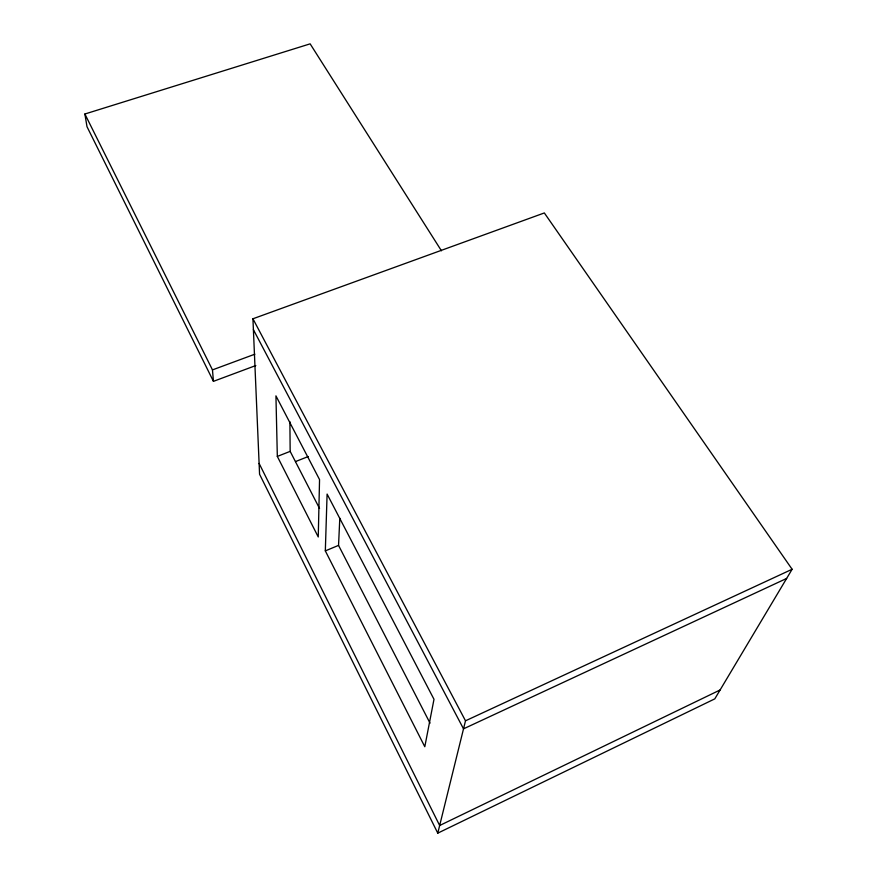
<?xml version="1.0" encoding="UTF-8"?>
<svg xmlns="http://www.w3.org/2000/svg" width="877" height="877" viewBox="0 0 877 877"><rect width="100%" height="100%" fill="white"/><g stroke="black" fill="none" stroke-linecap="round" stroke-linejoin="round"><path stroke-width="1.32" d="M325.323 550.888L327.099 494.069L433.994 699.298L424.797 746.733L325.323 550.888L338.544 545.384L339.805 518.23M437.776 833.15L465.501 720.806L252.938 318.779L544.332 212.947L792.117 569.272L714.788 698.87L437.776 833.15L259.57 474.249L252.938 318.779M720.105 689.969L439.662 825.509L259.11 463.418M786.636 578.447L463.516 728.842L253.398 329.642M465.501 720.806L792.117 569.272M295.527 461.565L308.265 456.533M277.329 456.413L275.937 395.867L319.546 479.576L318.252 536.965L277.329 456.413L290.166 451.37L289.892 421.694M441.449 250.8L310.14 43.85L84.883 114.01L86.998 126.683L213.44 381.342L255.81 365.545M213.44 381.342L212.475 369.897L254.856 354.198M290.166 451.37L319.535 508.463M338.544 545.384L430.026 723.163M84.883 114.01L212.475 369.897"/></g></svg>
